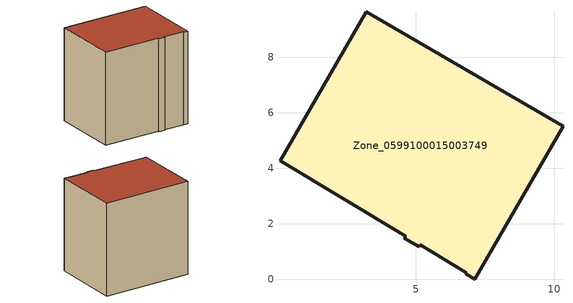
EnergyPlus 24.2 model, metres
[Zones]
Zone_0599100015003749
 floor ground (C_G): 5.16,1.23 5.11,1.16 4.58,1.47 4.64,1.54 0.09,4.27 3.2,9.64 10.31,5.51 7.12,0 6.79,0.19 6.82,0.23 z0.87
 wall outside (C_F): 7.12,0 10.31,5.51 3.2,9.64 0.09,4.27 4.64,1.54 4.58,1.47 5.11,1.16 5.16,1.23 6.82,0.23 6.79,0.19 7.12,0 z0.87:9.4
 roof outside (C_R): 6.82,0.23 6.79,0.19 7.12,0 10.31,5.51 3.2,9.64 0.09,4.27 4.64,1.54 4.58,1.47 5.11,1.16 5.16,1.23 z9.4
[BUILDING]
Pand.0599100015003749: North Axis=0; Terrain=City; Loads Convergence Tolerance Value=0.04; Temperature Convergence Tolerance Value=0.4; Solar Distribution=FullExterior; Maximum Number of Warmup Days=25; Minimum Number of Warmup Days=1
[Site:Location]
Rotterdam.The.Hague.AP_ZH_NLD Design_Conditions: Latitude=51.96; Longitude=4.45; Time Zone=1; Elevation=-4.5
[SITE:GROUNDTEMPERATURE:BUILDINGSURFACE]
18, 18, 18, 18, 18, 18, 18, 18, 18, 18, 18, 18
[MATERIAL] Thermal Absorptance=0.9; Solar Absorptance=0.7; Visible Absorptance=0.7
Name | Roughness | Thickness | Conductivity | Density | Specific Heat
G.TI.1965-1974 | MediumSmooth | 0.15 | 0.882353 | 540 | 1210
F.TI.1965-1974 | Rough | 0.3 | 0.697674 | 1920 | 840
R.TI.1965-1974 | MediumRough | 0.2 | 0.232558 | 1500 | 1000
[CONSTRUCTION]
C_G: G.TI.1965-1974
C_F: F.TI.1965-1974
C_R: R.TI.1965-1974
[ZONE]
Zone_0599100015003749: Type=1; Multiplier=1; Ceiling Height=Autocalculate; Volume=Autocalculate; Floor Area=autocalculate; Part of Total Floor Area=Yes
[ZONEINFILTRATION:DESIGNFLOWRATE]
Infil_Zone_0599100015003749: Zone or ZoneList or Space or SpaceList=Zone_0599100015003749; Schedule=AlwaysOn; Design Flow Rate Calculation Method=Flow/Area; Flow Rate per Floor Area=0.003; Constant Term Coefficient=1; Temperature Term Coefficient=0; Velocity Term Coefficient=0; Velocity Squared Term Coefficient=0
[HVACTEMPLATE:ZONE:IDEALLOADSAIRSYSTEM]
Zone_0599100015003749: Maximum Heating Supply Air Temperature=50; Minimum Cooling Supply Air Temperature=13; Maximum Heating Supply Air Humidity Ratio=0.0156; Minimum Cooling Supply Air Humidity Ratio=0.0077; Heating Limit=NoLimit; Cooling Limit=NoLimit; Dehumidification Control Type=ConstantSensibleHeatRatio; Cooling Sensible Heat Ratio=0.7; Dehumidification Setpoint=60; Humidification Control Type=None; Humidification Setpoint=30; Outdoor Air Method=None; Outdoor Air Flow Rate per Person=0.00944; Outdoor Air Flow Rate per Zone Floor Area=0; Outdoor Air Flow Rate per Zone=0; Demand Controlled Ventilation Type=None; Outdoor Air Economizer Type=NoEconomizer; Heat Recovery Type=None; Sensible Heat Recovery Effectiveness=0.7; Latent Heat Recovery Effectiveness=0.65
[ZONECONTROL:THERMOSTAT]
ThermostatControl_Zone_0599100015003749: Zone or ZoneList=Zone_0599100015003749; Control Type Schedule=DualSetpointControlType; Control 1=Thermostat_Zone_0599100015003749; Temperature Difference Between Cutout And Setpoint=0
[THERMOSTATSETPOINT:DUALSETPOINT]
Thermostat_Zone_0599100015003749: Heating Setpoint Temperature Schedule=HeatingSetpoint_Zone_0599100015003749; Cooling Setpoint Temperature Schedule=CoolingSetpoint_Zone_0599100015003749
[SCHEDULE:COMPACT]
HeatingSetpoint_Zone_0599100015003749: Through: 12/31, For: AllDays, Until: 24:00, 21
CoolingSetpoint_Zone_0599100015003749: Through: 12/31, For: AllDays, Until: 24:00, 24
DualSetpointControlType: Through: 12/31, For: AllDays, Until: 24:00, 4
AlwaysOn: Through: 12/31, For: AllDays, Until: 24:00, 1
